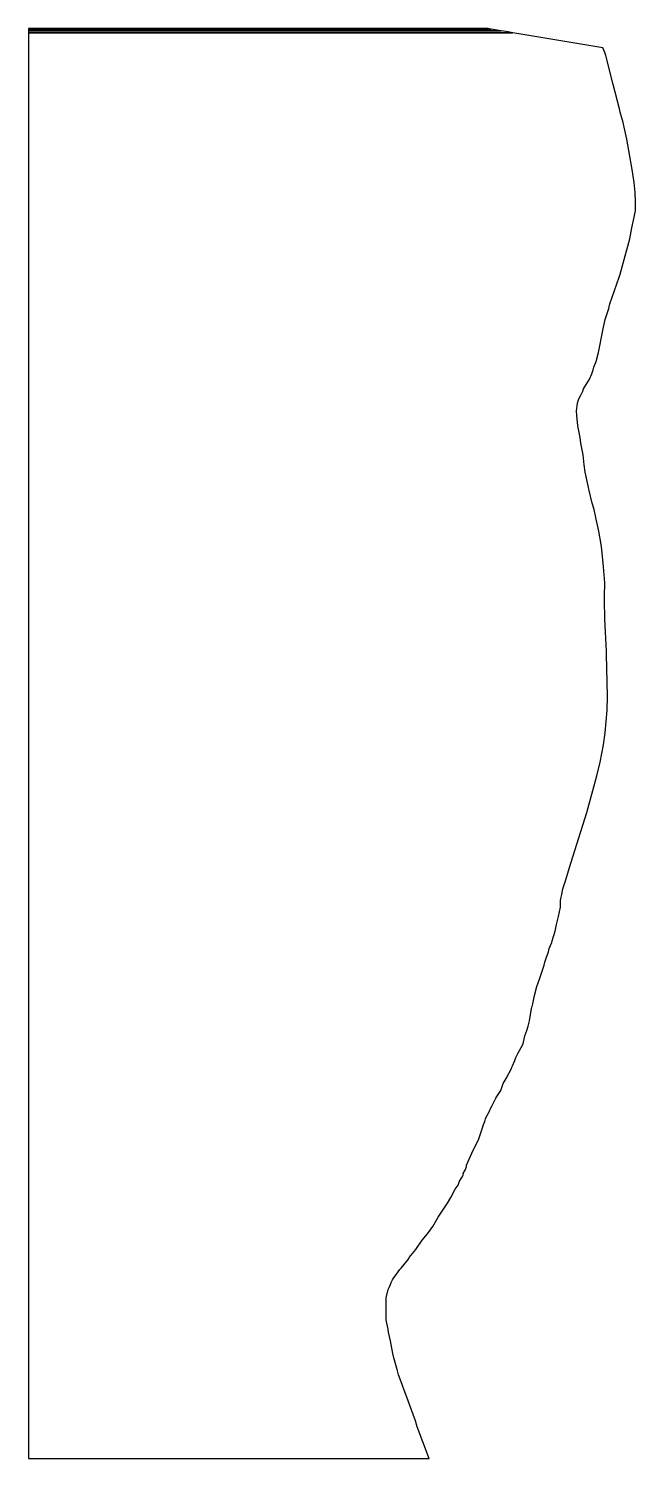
# Model space of a CAD drawing. Extents: x -56 to 22, y -92 to 91.
import ezdxf

# ---------------------------------------------------------------- set-up
doc = ezdxf.new("R2010")
doc.units = 0
doc.layers.add('6_18000', color=7, linetype='CONTINUOUS')

msp = doc.modelspace()

# ---------------------------------------------------------------- linework, layer by layer
at = {"layer": '6_18000', "color": 5}
for points in [[(-49.84, 91.33401), (2.867, 91.33401), (2.804, 91.345), (-56.17, 91.345), (-56.17, 91.33401), (-49.84, 91.33401)], [(-49.835, 91.33301), (-56.17, 91.33301), (-56.17, 91.31901), (2.953, 91.31901), (2.872, 91.33301), (-49.835, 91.33301)], [(-49.55, 91.27801), (3.202, 91.27801), (2.956, 91.31901), (-56.17, 91.31901), (-56.17, 91.27801), (-49.55, 91.27801)], [(-49.042, 91.068), (4.46, 91.068), (3.205, 91.27701), (-56.17, 91.27701), (-56.17, 91.068), (-49.042, 91.068)], [(5.356, 90.91801), (4.467, 91.067), (-56.17, 91.067), (-56.17, 90.81901), (5.953, 90.81901), (5.356, 90.91801)], [(-19.846, 90.81901), (-56.17, 90.81901), (-56.17, -92.11401), (-4.768, -92.11401), (-4.858, -91.911), (-6.301, -88.053), (-6.536, -87.29601), (-7.767, -83.923), (-8.09, -83.00101), (-8.238, -82.618), (-8.688, -81.39101), (-8.888, -80.718), (-9.301, -79.215), (-9.433, -78.649), (-9.741, -77.019), (-9.964, -75.903), (-10.024, -75.535), (-10.187, -74.776), (-10.25, -74.553), (-10.297, -74.32201), (-10.301, -71.954), (-10.261, -71.53201), (-10.034, -70.44701), (-9.887, -70.172), (-9.732, -69.79601), (-9.648, -69.533), (-9.483, -69.218), (-9.339, -68.99001), (-9.298, -68.94901), (-8.522, -67.87701), (-8.349, -67.718), (-7.425, -66.539), (-7.313, -66.348), (-6.454, -65.291), (-5.661, -64.12), (-4.988, -63.284), (-4.292, -62.378), (-3.593, -61.168), (-3.083, -60.374), (-2.388, -59.348), (-1.974, -58.652), (-1.41, -57.564), (-1.059, -57.053), (-0.874, -56.549), (-0.557, -56.057), (-0.358, -55.702), (-0.404, -55.551), (-0.096, -55.039), (0.019, -54.648), (0.037, -54.508), (0.904, -52.576), (1.589, -51.249), (2.072, -49.68), (2.153, -49.385), (2.192, -49.286), (2.377, -48.906), (2.463, -48.548), (2.46, -48.516), (3.032, -47.464), (3.063, -47.314), (3.273, -46.932), (3.799, -45.888), (3.923, -45.672), (4.425, -44.907), (4.481, -44.788), (4.715, -44.024), (5.1, -43.366), (5.841, -41.979), (5.879, -41.813), (5.937, -41.727), (6.254, -41.043), (6.38, -40.671), (6.6, -40.17), (7.246, -39.013), (7.336, -38.686), (7.503, -37.907), (7.781, -37.208), (7.965, -36.664), (8.133, -35.959), (8.373, -34.387), (8.434, -34.223), (8.453, -34.138), (8.562, -33.781), (8.738, -32.738), (9.063, -31.558), (9.437, -30.51), (10.001, -28.842), (10.088, -28.438), (10.234, -27.913), (10.562, -27.112), (10.659, -26.701), (10.966, -25.929), (11.013, -25.7), (11.415, -24.47), (11.519, -23.818), (11.574, -23.622), (11.828, -22.59), (12.086, -21.397), (12.102, -20.57), (12.152, -20.293), (12.279, -19.741), (12.407, -19.013), (12.746, -18.006), (13.408, -15.734), (14.169, -13.286), (15.453, -9.221), (16.777, -4.553), (17.17, -2.798), (17.613, -0.554), (17.823, 1.001), (18.074, 3.882), (18.144, 5.651), (18.012, 11.074), (17.986, 11.453), (17.79, 15.564), (17.742, 18.05), (17.731, 18.999), (17.766, 19.779), (17.765, 20.25), (17.621, 22.293), (17.41, 24.497), (17.318, 25.165), (16.999, 26.84), (16.68, 28.414), (16.646, 28.63), (16.426, 29.652), (16.177, 30.458), (15.786, 32.063), (15.659, 32.692), (15.275, 34.447), (15.134, 35.375), (14.986, 36.675), (14.711, 38.163), (14.607, 38.866), (14.334, 40.387), (14.204, 41.705), (14.155, 42.297), (14.188, 42.621), (14.248, 42.917), (14.284, 43.298), (14.41, 43.703), (14.548, 44.006), (14.713, 44.29), (14.941, 44.825), (15.031, 45.11), (15.795, 46.344), (16.102, 47.065), (16.3, 47.553), (16.366, 47.902), (16.675, 48.65), (16.982, 49.781), (17.517, 52.612), (17.625, 53.031), (17.824, 54.029), (18.296, 55.447), (18.318, 55.654), (18.409, 56.04), (19.632, 59.444), (19.734, 59.84), (20.014, 60.784), (20.997, 64.376), (21.25, 65.784), (21.565, 67.146), (21.707, 67.996), (21.699, 69.094), (21.678, 70.325), (21.556, 71.595), (21.299, 73.26601), (20.623, 77.138), (20.254, 78.69701), (20.119, 79.314), (19.761, 80.64301), (19.677, 81.04301), (18.849, 84.15301), (17.891, 87.913), (17.775, 88.285), (17.521, 88.888), (5.955, 90.81901), (-19.846, 90.81901)]]:
    msp.add_lwpolyline(points, dxfattribs=at)

doc.saveas('drawing.dxf')
